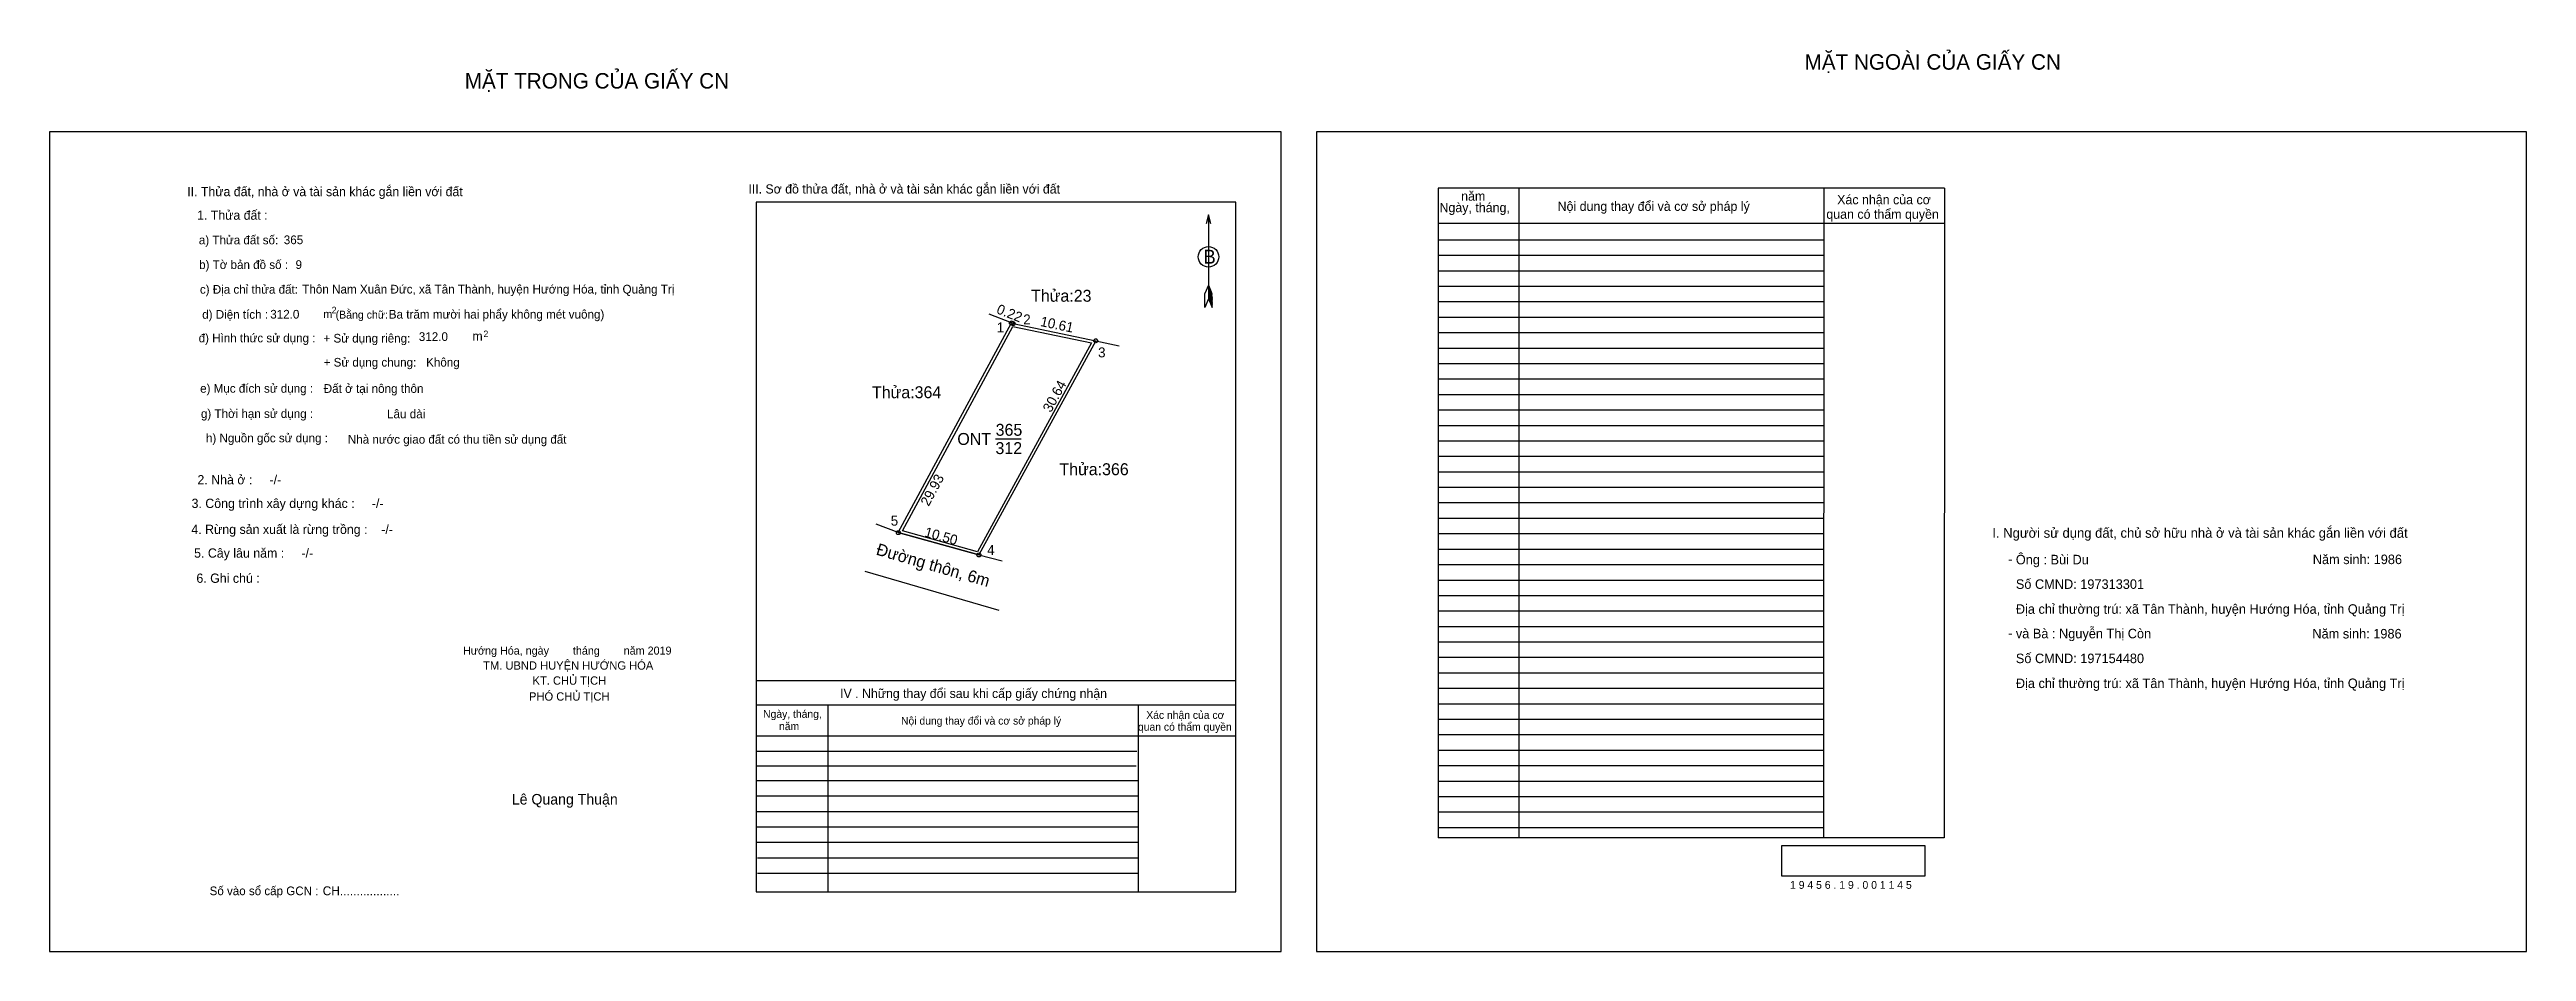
# Model space of a CAD drawing. Extents: x 539403 to 539714, y 1836851 to 1836964.
import ezdxf

# ---------------------------------------------------------------- set-up
doc = ezdxf.new("R2010")
doc.units = 0
for name, color, linetype in [('Default', 7, 'Continuous'), ('Level 1', 7, 'Continuous'), ('Level 10', 7, 'Continuous'), ('Level 11', 7, 'Continuous'), ('Level 13', 7, 'Continuous'), ('Level 27', 7, 'Continuous'), ('Level 35', 7, 'Continuous'), ('Level 36', 7, 'Continuous'), ('Level 40', 7, 'Continuous'), ('Level 49', 7, 'Continuous'), ('Level 5', 7, 'Continuous'), ('Level 52', 7, 'Continuous'), ('Level 55', 7, 'Continuous'), ('Level 6', 7, 'Continuous'), ('Level 7', 7, 'Continuous'), ('Level 8', 7, 'Continuous'), ('Level 9', 7, 'Continuous')]:
    doc.layers.add(name, color=color, linetype=linetype)

msp = doc.modelspace()

# ---------------------------------------------------------------- linework, layer by layer
at = {"layer": 'Level 1'}
for p, q in [((539403.21, 1836953.58), (539403.21, 1836953.58)), ((539562.3, 1836953.58), (539562.3, 1836953.58)), ((539548.75, 1836943.16), (539548.75, 1836932.59)), ((539548.28, 1836931.51), (539548.3, 1836933.26)), ((539548.75, 1836932.59), (539548.28, 1836931.51)), ((539548.75, 1836934.33), (539548.3, 1836933.26)), ((539548.75, 1836934.33), (539549.19, 1836933.26)), ((539548.75, 1836934.18), (539549.19, 1836933.1)), ((539548.75, 1836934.03), (539549.19, 1836932.95)), ((539548.75, 1836933.88), (539549.2, 1836932.79)), ((539548.75, 1836933.72), (539549.2, 1836932.63)), ((539548.75, 1836933.57), (539549.2, 1836932.48)), ((539548.75, 1836933.42), (539549.2, 1836932.32)), ((539548.75, 1836933.27), (539549.21, 1836932.16)), ((539548.75, 1836933.12), (539549.21, 1836932)), ((539548.75, 1836932.96), (539549.21, 1836931.85)), ((539548.75, 1836932.81), (539549.21, 1836931.69)), ((539548.75, 1836932.59), (539549.21, 1836931.51)), ((539549.21, 1836931.51), (539549.19, 1836933.26)), ((539557.87, 1836850.62), (539557.87, 1836850.62)), ((539714.27, 1836850.62), (539714.27, 1836850.62))]:
    msp.add_line(p, q, dxfattribs=at)
msp.add_lwpolyline([(539549.05, 1836942.04), (539548.75, 1836943.16), (539548.44, 1836942.04)], dxfattribs=at)
msp.add_circle((539548.75, 1836937.88), 1.29, dxfattribs=at)
at = {"layer": 'Level 10'}
for q in [(539524.01, 1836929.57), (539519.92, 1836900.43)]:
    msp.add_line((539509.8, 1836903.23), q, dxfattribs=at)
for points in [[(539534.6, 1836927.33), (539519.92, 1836900.43), (539509.8, 1836903.23), (539524.01, 1836929.57), (539524.21, 1836929.49)], [(539534.07, 1836927.08), (539519.75, 1836900.84), (539510.32, 1836903.45), (539524.18, 1836929.14)]]:
    msp.add_lwpolyline(points, close=True, dxfattribs=at)
at = {"layer": 'Level 11'}
for centre in [(539524.01, 1836929.57), (539524.21, 1836929.49), (539534.6, 1836927.33), (539534.6, 1836927.33), (539509.8, 1836903.23), (539519.92, 1836900.43)]:
    msp.add_circle(centre, 0.25, dxfattribs=at)
at = {"layer": 'Level 27'}
for p, q in [((539524.01, 1836929.57), (539521.21, 1836930.66)), ((539534.6, 1836927.33), (539537.54, 1836926.72)), ((539509.8, 1836903.23), (539507, 1836904.31)), ((539519.92, 1836900.43), (539522.83, 1836899.69))]:
    msp.add_line(p, q, dxfattribs=at)
at = {"layer": 'Level 35'}
msp.add_line((539505.59, 1836898.38), (539522.42, 1836893.5), dxfattribs=at)
at = {"layer": 'Level 40'}
msp.add_lwpolyline([(539403.21, 1836850.62), (539557.87, 1836850.62), (539557.87, 1836953.58), (539403.21, 1836953.58)], close=True, dxfattribs=at)
at = {"layer": 'Level 52'}
for p, q in [((539641.18, 1836946.51), (539577.58, 1836946.51)), ((539577.58, 1836946.51), (539577.58, 1836864.89)), ((539587.71, 1836946.51), (539587.71, 1836864.89)), ((539626.02, 1836946.51), (539625.99, 1836864.89)), ((539641.18, 1836946.51), (539641.15, 1836864.89)), ((539641.18, 1836942.07), (539577.58, 1836942.07)), ((539626.01, 1836939.98), (539577.58, 1836939.98)), ((539626.01, 1836938.04), (539577.58, 1836938.04)), ((539626.01, 1836936.1), (539577.58, 1836936.1)), ((539626.01, 1836934.15), (539577.58, 1836934.15)), ((539626.01, 1836932.21), (539577.58, 1836932.21)), ((539626.01, 1836930.27), (539577.58, 1836930.27)), ((539626.01, 1836928.33), (539577.58, 1836928.33)), ((539626.01, 1836926.38), (539577.58, 1836926.38)), ((539626.01, 1836924.44), (539577.58, 1836924.44)), ((539626.01, 1836922.5), (539577.58, 1836922.5)), ((539626.01, 1836920.56), (539577.58, 1836920.56)), ((539626.01, 1836918.61), (539577.58, 1836918.61)), ((539626, 1836916.67), (539577.58, 1836916.67)), ((539626, 1836914.73), (539577.58, 1836914.73)), ((539626, 1836912.79), (539577.58, 1836912.79)), ((539626, 1836910.84), (539577.58, 1836910.84)), ((539626, 1836908.9), (539577.58, 1836908.9)), ((539626, 1836906.96), (539577.58, 1836906.96)), ((539626, 1836905.01), (539577.58, 1836905.01)), ((539626, 1836903.07), (539577.58, 1836903.07)), ((539626, 1836901.13), (539577.58, 1836901.13)), ((539626, 1836899.19), (539577.58, 1836899.19)), ((539626, 1836897.24), (539577.58, 1836897.24)), ((539626, 1836895.3), (539577.58, 1836895.3)), ((539626, 1836893.36), (539577.58, 1836893.36)), ((539626, 1836891.42), (539577.58, 1836891.42)), ((539626, 1836889.47), (539577.58, 1836889.47)), ((539625.99, 1836887.53), (539577.58, 1836887.53)), ((539625.99, 1836885.59), (539577.58, 1836885.59)), ((539625.99, 1836883.65), (539577.58, 1836883.65)), ((539625.99, 1836881.7), (539577.58, 1836881.7)), ((539625.99, 1836879.76), (539577.58, 1836879.76)), ((539625.99, 1836877.82), (539577.58, 1836877.82)), ((539625.99, 1836875.87), (539577.58, 1836875.87)), ((539625.99, 1836873.93), (539577.58, 1836873.93)), ((539625.99, 1836871.99), (539577.58, 1836871.99)), ((539625.99, 1836870.05), (539577.58, 1836870.05)), ((539625.99, 1836868.1), (539577.58, 1836868.1)), ((539625.99, 1836866.16), (539577.58, 1836866.16)), ((539641.15, 1836864.89), (539577.58, 1836864.89))]:
    msp.add_line(p, q, dxfattribs=at)
msp.add_lwpolyline([(539562.3, 1836850.62), (539714.27, 1836850.62), (539714.27, 1836953.58), (539562.3, 1836953.58)], close=True, dxfattribs=at)
at = {"layer": 'Level 6'}
msp.add_lwpolyline([(539620.76, 1836863.94), (539638.71, 1836863.94), (539638.71, 1836860.09), (539620.76, 1836860.09)], close=True, dxfattribs=at)
at = {"layer": 'Level 7'}
for p, q in [((539539.76, 1836875.74), (539491.95, 1836875.74)), ((539539.67, 1836873.9), (539491.95, 1836873.9)), ((539539.92, 1836872.06), (539491.95, 1836872.06)), ((539539.92, 1836870.12), (539491.95, 1836870.12)), ((539539.92, 1836868.17), (539491.95, 1836868.17)), ((539539.92, 1836866.23), (539491.95, 1836866.23)), ((539539.92, 1836864.29), (539491.95, 1836864.29)), ((539539.92, 1836862.35), (539492.1, 1836862.35)), ((539539.92, 1836860.4), (539492.1, 1836860.4))]:
    msp.add_line(p, q, dxfattribs=at)
at = {"layer": 'Level 8'}
for p, q in [((539552.17, 1836944.76), (539491.95, 1836944.76)), ((539491.95, 1836944.76), (539491.95, 1836858.12)), ((539552.17, 1836858.12), (539552.17, 1836944.76)), ((539552.17, 1836884.62), (539491.95, 1836884.62)), ((539552.17, 1836881.56), (539491.95, 1836881.56)), ((539500.94, 1836881.56), (539500.94, 1836858.12)), ((539539.92, 1836881.56), (539539.92, 1836858.12)), ((539552.17, 1836877.68), (539491.95, 1836877.68)), ((539491.95, 1836858.12), (539552.17, 1836858.12))]:
    msp.add_line(p, q, dxfattribs=at)
at = {"layer": 'Level 9'}
msp.add_line((539522.01, 1836915), (539525.21, 1836915), dxfattribs=at)

# ---------------------------------------------------------------- texts
at = {"layer": 'Default'}
for s, p in [('e) Mục đích sử dụng :', (539422.12, 1836920.81)), ('g) Thời hạn sử dụng :', (539422.22, 1836917.64)), ('h) Nguồn gốc sử dụng :', (539422.85, 1836914.58)), ('Nhà nước giao đất có thu tiền sử dụng đất', (539440.67, 1836914.41))]:
    msp.add_text(s, height=1.0898, dxfattribs=at).set_placement(p)
at = {"layer": 'Level 1'}
msp.add_text('B', height=1.75, dxfattribs=at).set_placement((539548.1, 1836937.02))
at = {"layer": 'Level 13'}
for s, p in [('365', (539522.02, 1836915.4)), ('ONT', (539517.21, 1836914.25)), ('312', (539522, 1836913.1))]:
    msp.add_text(s, height=1.5, dxfattribs=at).set_placement(p)
at = {"layer": 'Level 36'}
for s, p in [('Thửa:23', (539526.47, 1836932.24)), ('Thửa:364', (539506.49, 1836920.12)), ('Thửa:366', (539530.03, 1836910.45))]:
    msp.add_text(s, height=1.5, dxfattribs=at).set_placement(p)
at = {"layer": 'Level 49'}
for s, rotation, p in [('0.22', 338.1986, (539522.03, 1836930.83)), ('10.61', 348.2559, (539527.56, 1836929.2)), ('30.64', 61.3776, (539528.96, 1836918.24)), ('29.93', 61.6539, (539513.61, 1836906.46)), ('10.50', 344.5343, (539513, 1836902.76))]:
    msp.add_text(s, height=1.25, rotation=rotation, dxfattribs=at).set_placement(p)
at = {"layer": 'Level 5'}
msp.add_text('Đường thôn, 6m', height=1.5, rotation=343.83, dxfattribs=at).set_placement((539506.91, 1836900.49))
at = {"layer": 'Level 52'}
for s, height, p in [('năm', 1.166, (539580.48, 1836944.93)), ('Nội dung thay đổi và cơ sở pháp lý', 1.1656, (539592.59, 1836943.65)), ('Xác nhận của cơ', 1.1656, (539627.7, 1836944.48)), ('Ngày, tháng,', 1.1656, (539577.76, 1836943.49)), (' quan có thẩm quyền', 1.1656, (539625.91, 1836942.66))]:
    msp.add_text(s, height=height, dxfattribs=at).set_placement(p)
at = {"layer": 'Level 55'}
for s, height, p in [('364', 0.055, (539523.95, 1836929.52)), ('1', 0.2, (539523.95, 1836929.57)), ('23', 0.055, (539523.97, 1836929.52)), ('23', 0.055, (539523.97, 1836929.52)), ('2', 0.2, (539524.14, 1836929.49)), ('23', 0.055, (539524.17, 1836929.44)), ('23', 0.055, (539524.17, 1836929.44)), ('366', 0.055, (539534.54, 1836927.28)), ('366', 0.055, (539534.54, 1836927.28)), ('3', 0.2, (539534.54, 1836927.33)), ('23', 0.055, (539534.56, 1836927.28)), ('23', 0.055, (539534.56, 1836927.28)), ('364', 0.055, (539509.74, 1836903.18)), ('5', 0.2, (539509.74, 1836903.23)), ('0', 0.055, (539509.78, 1836903.18)), ('4', 0.2, (539519.85, 1836900.43)), ('366', 0.055, (539519.86, 1836900.38)), ('366', 0.055, (539519.86, 1836900.38)), ('0', 0.055, (539519.9, 1836900.38))]:
    msp.add_text(s, height=height, dxfattribs=at).set_placement(p)
at = {"layer": 'Level 6'}
for s, height, p in [('365', 1.094, (539432.62, 1836939.47)), ('9', 1.09, (539434.1, 1836936.36)), ('Thôn Nam Xuân Đức, xã Tân Thành, huyện Hướng Hóa, tỉnh Quảng Trị', 1.0957, (539434.94, 1836933.27)), ('312.0', 1.094, (539430.92, 1836930.12)), ('Ba trăm mười hai phẩy không mét vuông)', 1.0941, (539445.81, 1836930.12)), ('312.0', 1.094, (539449.58, 1836927.31)), ('Đất ở tại nông thôn', 1.0957, (539437.64, 1836920.79)), ('Lâu dài', 1.096, (539445.59, 1836917.6)), ('Ông : Bùi Du', 1.1967, (539650.14, 1836899.25)), ('Năm sinh: 1986', 1.1967, (539687.43, 1836899.28)), ('Số CMND: 197313301', 1.1967, (539650.14, 1836896.17)), ('Địa chỉ thường trú: xã Tân Thành, huyện Hướng Hóa, tỉnh Quảng Trị', 1.1967, (539650.14, 1836893.04)), ('và Bà : Nguyễn Thị Còn', 1.1967, (539650.14, 1836889.96)), ('Năm sinh: 1986', 1.1967, (539687.38, 1836889.94)), ('Số CMND: 197154480', 1.1967, (539650.14, 1836886.84)), ('Địa chỉ thường trú: xã Tân Thành, huyện Hướng Hóa, tỉnh Quảng Trị', 1.1967, (539650.14, 1836883.71)), ('1 9 4 5 6 . 1 9 . 0 0 1 1 4 5', 0.9791, (539621.78, 1836858.49))]:
    msp.add_text(s, height=height, dxfattribs=at).set_placement(p)
at = {"layer": 'Level 7'}
for s, height, p in [('MẶT NGOÀI CỦA GIẤY CN', 1.9426, (539623.61, 1836961.39)), ('MẶT TRONG CỦA GIẤY CN', 1.9426, (539455.35, 1836959.02)), ('II. Thửa đất, nhà ở và tài sản khác gắn liền với đất', 1.1558, (539420.5, 1836945.5)), ('III. Sơ đồ thửa đất, nhà ở và tài sản khác gắn liền với đất', 1.1558, (539490.97, 1836945.83)), ('1. Thửa đất :', 1.1558, (539421.74, 1836942.54)), ('a) Thửa đất số:', 1.0898, (539421.96, 1836939.45)), ('b) Tờ bản đồ số :', 1.0898, (539421.99, 1836936.35)), ('c) Địa chỉ thửa đất:', 1.0898, (539422.09, 1836933.25)), ('d) Diện tích :', 1.0898, (539422.38, 1836930.1)), ('m', 0.991, (539437.6, 1836930.2)), ('2', 0.826, (539438.63, 1836930.78)), ('(Bằng chữ:', 0.991, (539439.13, 1836930.12)), ('đ) Hình thức sử dụng :', 1.0898, (539421.93, 1836927.14)), ('+ Sử dụng riêng:', 1.0898, (539437.61, 1836927.11)), ('m', 1.17, (539456.3, 1836927.33)), ('2', 0.826, (539457.7, 1836927.79)), ('+ Sử dụng chung:', 1.0898, (539437.63, 1836924.09)), ('Không', 1.09, (539450.5, 1836924.09)), ('2. Nhà ở :     -/-', 1.1624, (539421.78, 1836909.3)), ('3. Công trình xây dựng khác :     -/-', 1.1624, (539421.04, 1836906.33)), ('4. Rừng sản xuất là rừng trồng :    -/-', 1.1624, (539421.01, 1836903.07)), ('I. Người sử dụng đất, chủ sở hữu nhà ở và tài sản khác gắn liền với đất', 1.2238, (539647.19, 1836902.59)), ('5. Cây lâu năm :     -/-', 1.1624, (539421.36, 1836900.09)), ('-', 1.24, (539649.16, 1836899.29)), ('6. Ghi chú :', 1.1624, (539421.65, 1836896.93)), ('Hướng Hóa, ngày        tháng        năm 2019', 1.0099, (539455.13, 1836887.91)), ('-', 1.24, (539649.17, 1836890)), ('TM. UBND HUYỆN HƯỚNG HÓA', 1.0464, (539457.66, 1836886.02)), ('PHÓ CHỦ TỊCH', 1.0464, (539463.42, 1836882.13)), ('KT. CHỦ TỊCH', 1.0464, (539463.86, 1836884.13)), ('IV . Những thay đổi sau khi cấp giấy chứng nhận', 1.1558, (539502.49, 1836882.46)), ('Ngày, tháng,', 0.9713, (539492.82, 1836879.97)), ('Nội dung thay đổi và cơ sở pháp lý', 0.9713, (539510.14, 1836879.12)), ('Xác nhận của cơ', 0.9713, (539540.94, 1836879.84)), ('năm', 0.971, (539494.82, 1836878.43)), (' quan có thẩm quyền', 0.9713, (539539.54, 1836878.35)), ('Lê Quang Thuận', 1.3254, (539461.26, 1836869.08)), ('Số vào sổ cấp GCN :', 1.0878, (539423.31, 1836857.69)), ('CH..................', 1.119, (539437.51, 1836857.68))]:
    msp.add_text(s, height=height, dxfattribs=at).set_placement(p)
at = {"layer": 'Level 9'}
for s, p in [('1', (539522.16, 1836928.39)), ('2', (539525.49, 1836929.39)), ('3', (539534.89, 1836925.25)), ('5', (539508.85, 1836904.11)), ('4', (539520.96, 1836900.44))]:
    msp.add_text(s, height=1.25, dxfattribs=at).set_placement(p)

doc.saveas('drawing.dxf')
